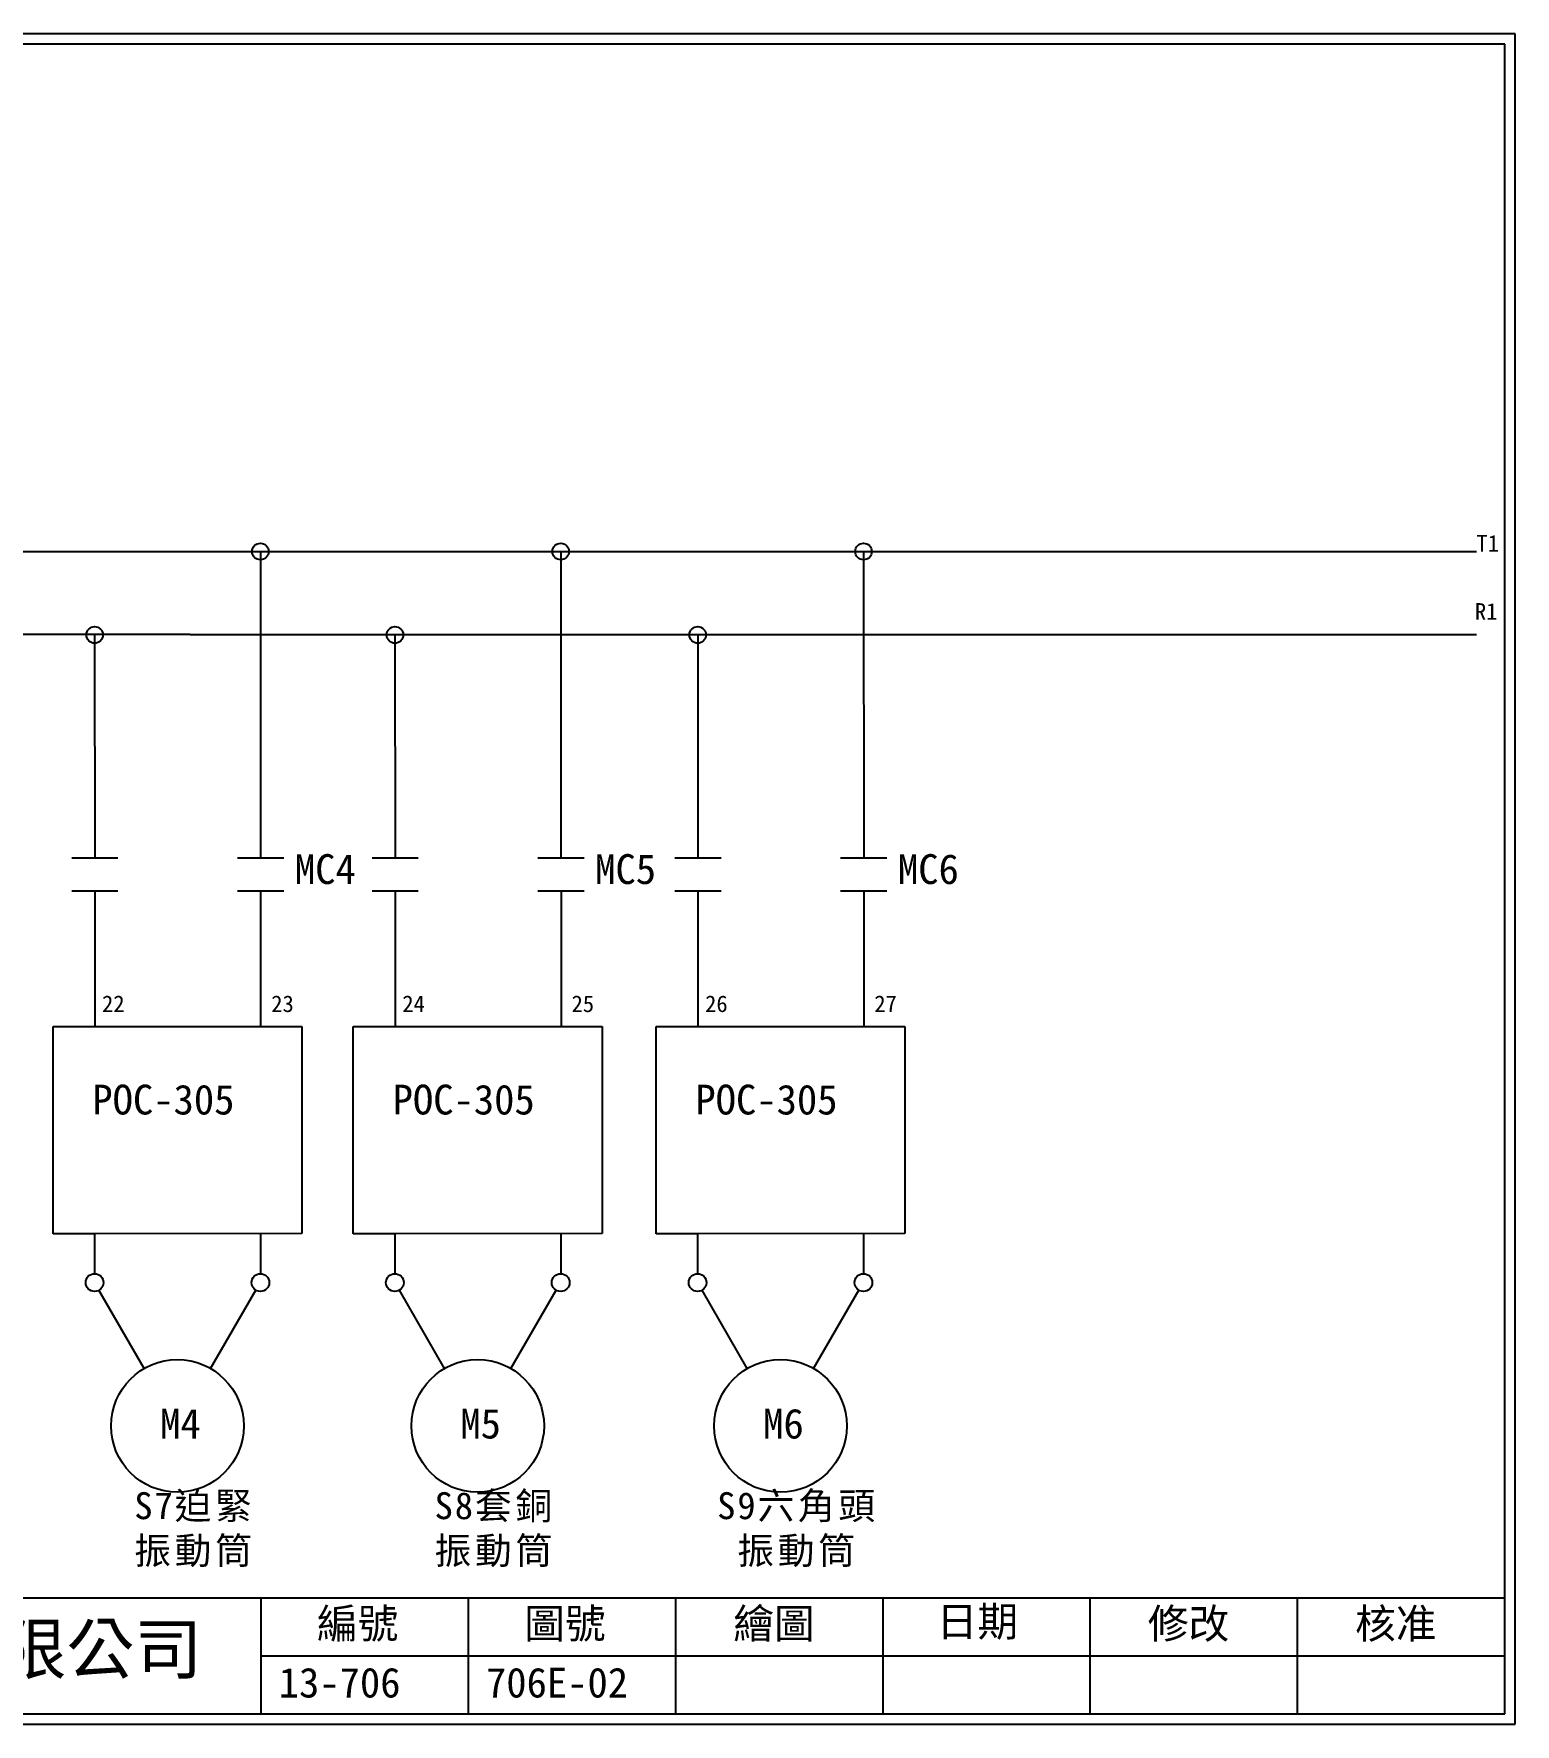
# Model space of a CAD drawing. Extents: x 10 to 297, y 3 to 207.
# Drawn here: x 118.3 to 297, y 3 to 207 of the extents above; entities that cross this region are included whole.
import ezdxf

# ---------------------------------------------------------------- set-up
doc = ezdxf.new("R2010")
doc.units = 0
doc.layers.get('0').update_dxf_attribs({"linetype": 'CONTINUOUS'})
doc.layers.add('圖框層', color=7, linetype='CONTINUOUS')
doc.layers.add('標尺寸層', color=3, linetype='CONTINUOUS')
doc.styles.add('STSL', font='kaiu.ttf')
doc.styles.add('標楷體', font='kaiu.ttf')

msp = doc.modelspace()

# ---------------------------------------------------------------- linework, layer by layer
for p, q in [((114.35, 144.49), (292.33, 144.49)), ((145.66, 144.49), (145.67, 107.54)), ((181.88, 144.49), (181.9, 107.54)), ((218.4, 144.49), (218.42, 107.54)), ((125.66, 134.46), (125.68, 107.54)), ((137.2, 134.49), (292.33, 134.49)), ((161.88, 134.46), (161.91, 107.54)), ((198.4, 134.46), (198.43, 107.54)), ((145.65, 62.19), (145.65, 57.36)), ((181.87, 62.19), (181.87, 57.36)), ((218.39, 62.19), (218.39, 57.36)), ((131.64, 45.92), (126.18, 55.36)), ((139.64, 45.92), (145.09, 55.37)), ((167.86, 45.92), (162.41, 55.36)), ((175.86, 45.92), (181.32, 55.37)), ((204.38, 45.92), (198.92, 55.36)), ((212.38, 45.92), (217.84, 55.37))]:
    msp.add_line(p, q)
for centre, radius in [((125.65, 56.29), 1.07), ((145.65, 56.29), 1.07), ((161.87, 56.29), 1.07), ((181.87, 56.29), 1.07), ((198.39, 56.29), 1.07), ((218.39, 56.29), 1.07), ((135.64, 38.99), 8), ((171.86, 38.99), 8), ((208.38, 38.99), 8)]:
    msp.add_circle(centre, radius)
at = {"layer": '圖框層', "color": 7}
for p, q in [((297, 206.97), (10, 206.97)), ((297, 3), (297, 206.97)), ((295.75, 205.72), (11.25, 205.72)), ((295.75, 4.25), (295.75, 205.72)), ((11.25, 18.25), (295.75, 18.25)), ((145.75, 4.25), (145.75, 18.25)), ((170.75, 4.25), (170.75, 18.25)), ((195.75, 4.25), (195.75, 18.25)), ((220.75, 4.25), (220.75, 18.25)), ((245.75, 4.25), (245.75, 18.25)), ((270.75, 4.25), (270.75, 18.25)), ((145.75, 11.25), (295.75, 11.25)), ((11.25, 4.25), (295.75, 4.25)), ((10, 3), (297, 3))]:
    msp.add_line(p, q, dxfattribs=at)
at = {"layer": '標尺寸層', "color": 7}
for p, q in [((137.2, 134.49), (22.11, 134.44)), ((122.9, 107.54), (128.47, 107.54)), ((142.9, 107.54), (148.47, 107.54)), ((159.12, 107.54), (164.69, 107.54)), ((179.12, 107.54), (184.69, 107.54)), ((195.64, 107.54), (201.21, 107.54)), ((215.64, 107.54), (221.21, 107.54)), ((122.9, 103.57), (128.47, 103.57)), ((125.68, 103.57), (125.69, 87.18)), ((142.9, 103.57), (148.47, 103.57)), ((145.68, 103.57), (145.68, 87.19)), ((159.12, 103.57), (164.69, 103.57)), ((161.91, 103.57), (161.91, 87.18)), ((179.12, 103.57), (184.69, 103.57)), ((181.91, 103.57), (181.91, 87.19)), ((195.64, 103.57), (201.21, 103.57)), ((198.43, 103.57), (198.43, 87.18)), ((215.64, 103.57), (221.21, 103.57)), ((218.43, 103.57), (218.43, 87.19)), ((120.64, 87.18), (145.63, 87.19)), ((120.64, 62.18), (120.64, 87.18)), ((145.63, 87.19), (150.63, 87.19)), ((150.63, 87.19), (150.63, 62.19)), ((156.86, 87.18), (181.86, 87.19)), ((156.86, 62.18), (156.86, 87.18)), ((181.86, 87.19), (186.86, 87.19)), ((186.86, 87.19), (186.86, 62.19)), ((193.38, 87.18), (218.37, 87.19)), ((193.38, 62.18), (193.38, 87.18)), ((218.37, 87.19), (223.37, 87.19)), ((223.37, 87.19), (223.37, 62.19)), ((125.64, 62.18), (120.64, 62.18)), ((150.63, 62.19), (125.64, 62.18)), ((125.65, 62.18), (125.65, 57.36)), ((161.86, 62.18), (156.86, 62.18)), ((186.86, 62.19), (161.86, 62.18)), ((161.87, 62.18), (161.87, 57.36)), ((198.38, 62.18), (193.38, 62.18)), ((223.37, 62.19), (198.38, 62.18)), ((198.39, 62.18), (198.39, 57.36))]:
    msp.add_line(p, q, dxfattribs=at)
for centre in [(145.65, 144.5), (181.88, 144.5), (218.4, 144.5), (125.66, 134.44), (161.88, 134.44), (198.4, 134.44)]:
    msp.add_circle(centre, 1, dxfattribs=at)

# ---------------------------------------------------------------- texts
at = {"color": 0, "char_height": 3.25, "width": 28.3722, "attachment_point": 2, "style": '標楷體'}
for s, insert in [('{\\T1.1;S7迫緊\\P振動筒}', (137.75, 30.99)), ('{\\T1.1;S8套銅\\P振動筒}', (173.97, 30.99)), ('{\\T1.1;S9六角頭\\P振動筒}', (210.49, 30.99))]:
    msp.add_mtext(s, dxfattribs=dict(at, insert=insert))
at = {"layer": '圖框層', "color": 4, "style": 'STSL'}
for s, height, p in [('T1', 2, (292.33, 144.49)), ('R1', 2, (292.14, 136.27)), ('MC4', 3.6, (149.81, 104.38)), ('MC5', 3.6, (186.03, 104.38)), ('MC6', 3.6, (222.55, 104.38)), ('22', 2, (126.55, 88.93)), ('23', 2, (146.96, 88.93)), ('24', 2, (162.77, 88.93)), ('25', 2, (183.18, 88.93)), ('26', 2, (199.29, 88.93)), ('27', 2, (219.7, 88.93)), ('POC-305', 3.6, (125.38, 76.57)), ('POC-305', 3.6, (161.6, 76.57)), ('POC-305', 3.6, (198.12, 76.57)), ('M4', 3.6, (133.55, 37.47)), ('M5', 3.6, (169.77, 37.47)), ('M6', 3.6, (206.29, 37.47)), ('編號', 3.6, (152.47, 13.34)), ('圖號', 3.6, (177.47, 13.34)), ('繪圖', 3.6, (202.69, 13.34)), ('日期', 3.6, (227.22, 13.59)), ('修改', 3.6, (252.69, 13.34)), ('核准', 3.6, (277.69, 13.34)), ('泓陞自動化科技有限公司', 6, (48.6, 9.08)), ('13-706', 3.6, (147.86, 6.22)), ('706E-02', 3.6, (172.86, 6.22))]:
    msp.add_text(s, height=height, dxfattribs=at).set_placement(p)

doc.saveas('drawing.dxf')
